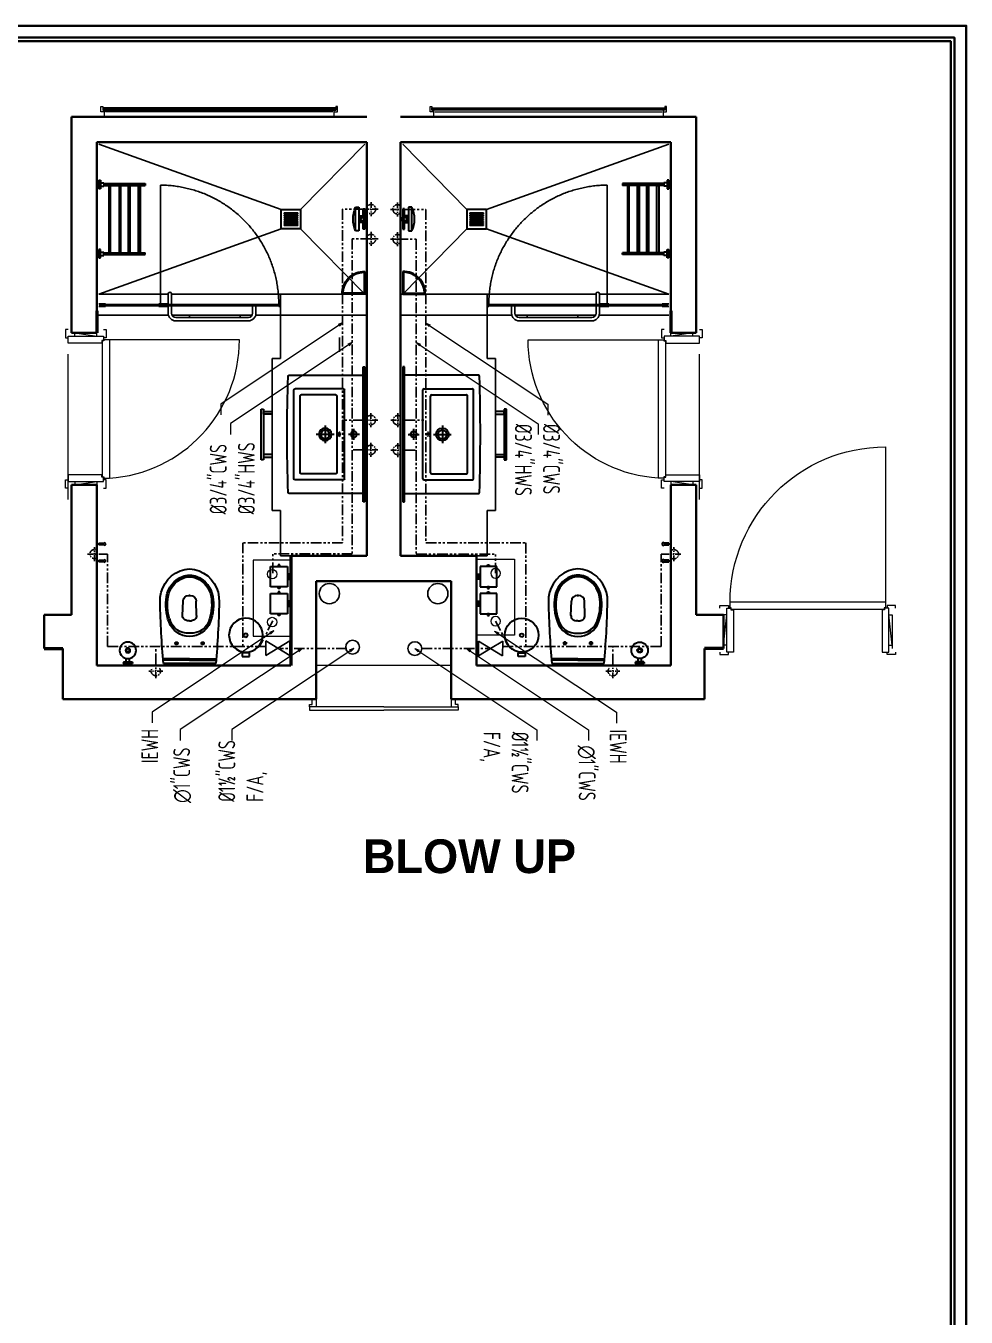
# Model space of a CAD drawing. Header units: millimetres. Extents: x 626118 to 667468, y 4481694 to 4492717.
# Drawn here: x 657671 to 659342, y 4484200 to 4486494 of the extents above; entities that cross this region are included whole.
import ezdxf

# ---------------------------------------------------------------- set-up
doc = ezdxf.new("R2010")
doc.units = ezdxf.units.MM
for name, pattern in [('DASHDOT', [1, 0.5, -0.25, 0, -0.25]), ('DUZ', [500, 500]), ('HIDDEN', [0.375, 0.25, -0.125]), ('HIDDEN2', [0.1875, 0.125, -0.0625]), ('PHANTOM', [2.5, 1.25, -0.25, 0.25, -0.25, 0.25, -0.25])]:
    doc.linetypes.add(name, pattern=pattern)
doc.layers.get('0').update_dxf_attribs({"color": 1, "linetype": 'DUZ'})
for name, color, linetype in [('0 MC MAHAL', 94, 'Continuous'), ('a_cam', 161, 'Continuous'), ('a_gorunus', 233, 'Continuous'), ('a_mobilya', 1, 'Continuous'), ('a_mobilya_tarama', 253, 'Continuous'), ('a_seramik', 241, 'Continuous'), ('a_seramik_tarama', 85, 'Continuous'), ('a_vitrifiye', 195, 'Continuous'), ('CWS', 2, 'DASHDOT'), ('GI-PIPE', 4, 'Continuous'), ('PL-CWS', 80, 'PHANTOM'), ('PL_TEXT', 3, 'Continuous'), ('söve', 26, 'DUZ'), ('TESİSAT', 57, 'Continuous')]:
    doc.layers.add(name, color=color, linetype=linetype)
for name, color, linetype, lineweight in [('DUV', 220, 'Continuous', 50), ('DUVAR', 7, 'Continuous', 35), ('FE_MOBTEF.2', 33, 'Continuous', 18), ('iç duvar', 7, 'Continuous', 50), ('KAPEN', 151, 'Continuous', 9), ('sabt_tef', 181, 'Continuous', 30), ('WH', 7, 'Continuous', 5)]:
    doc.layers.add(name, color=color, linetype=linetype, lineweight=lineweight)
doc.styles.add('din.shx', font='din.shx', dxfattribs={"width": 0.7})

# ---------------------------------------------------------------- blocks, each defined once
blk = doc.blocks.new('new block')
at = {"layer": 'KAPEN'}
for p, q in [((105202.0528, 48261.8596), (105202.0198, 48261.8596)), ((105202.0528, 48261.8526), (105202.0528, 48261.8596)), ((105202.0628, 48261.8526), (105202.0528, 48261.8526)), ((105202.0628, 48261.0466), (105202.0628, 48261.8526)), ((105201.2498, 48261.0396), (105202.0528, 48261.0396)), ((105202.0528, 48261.0466), (105202.0628, 48261.0466)), ((105202.0528, 48261.0396), (105202.0528, 48261.0466))]:
    blk.add_line(p, q, dxfattribs=at)
for points in [[(105202.0548, 48261.9196), (105202.0398, 48261.9196), (105202.0398, 48261.8696), (105202.0548, 48261.8696)], [(105202.2248, 48261.8796), (105202.2248, 48261.8996), (105202.0948, 48261.8796), (105202.0948, 48261.8996)], [(105202.2648, 48261.9196), (105202.2798, 48261.9196), (105202.2798, 48261.8696), (105202.2648, 48261.8696)], [(105202.0198, 48261.0396), (105202.0198, 48261.8596)], [(105202.0548, 48260.9796), (105202.0398, 48260.9796), (105202.0398, 48261.0296), (105202.0548, 48261.0296)], [(105202.2248, 48261.0196), (105202.2248, 48260.9996), (105202.0948, 48261.0196), (105202.0948, 48260.9996)], [(105202.2648, 48260.9796), (105202.2798, 48260.9796), (105202.2798, 48261.0296), (105202.2648, 48261.0296)]]:
    blk.add_lwpolyline(points, dxfattribs=at)
for points in [[(105202.0548, 48261.8796), (105202.0548, 48261.8546), (105202.0648, 48261.8546), (105202.0648, 48261.8396), (105202.2648, 48261.8396), (105202.2648, 48261.8796)], [(105202.0548, 48261.0196), (105202.0548, 48261.0446), (105202.0648, 48261.0446), (105202.0648, 48261.0596), (105202.2648, 48261.0596), (105202.2648, 48261.0196)]]:
    blk.add_lwpolyline(points, close=True, dxfattribs=at)
blk.add_arc((105202.0715, 48261.0396), 0.8216, 93.60232, 180, dxfattribs=at)
blk = doc.blocks.new('K210')
for p, q in [((0.04, 0.985), (0.04, 0.032)), ((0.04, 0.032), (0.047, 0.032)), ((0.047, 0.032), (0.047, 0.022)), ((0.047, 0.022), (0.953, 0.022)), ((0.953, 0.032), (0.96, 0.032)), ((0.953, 0.022), (0.953, 0.032)), ((0.96, 0.032), (0.96, 0.065))]:
    blk.add_line(p, q)
for points in [[(-0.02, 0.03), (-0.02, 0.045), (0.03, 0.045), (0.03, 0.03)], [(0.04, 0.065), (0.96, 0.065)], [(1.02, 0.03), (1.02, 0.045), (0.97, 0.045), (0.97, 0.03)], [(0.02, -0.19), (0, -0.19), (0.02, -0.01), (0, -0.01)], [(0.98, -0.19), (1, -0.19), (0.98, -0.01), (1, -0.01)], [(-0.02, -0.23), (-0.02, -0.245), (0.03, -0.245), (0.03, -0.23)], [(1.02, -0.23), (1.02, -0.245), (0.97, -0.245), (0.97, -0.23)]]:
    blk.add_lwpolyline(points)
for points in [[(0.02, 0.03), (0.045, 0.03), (0.045, 0.02), (0.06, 0.02), (0.06, -0.23), (0.02, -0.23)], [(0.98, 0.03), (0.955, 0.03), (0.955, 0.02), (0.94, 0.02), (0.94, -0.23), (0.98, -0.23)]]:
    blk.add_lwpolyline(points, close=True)
blk.add_arc((0.04, 0.065), 0.92, 0, 90)
blk = doc.blocks.new('rgtkjıtdkfgölv')
at = {"layer": 'FE_MOBTEF.2'}
for p, q in [((104445.9079, 48877.9319), (104445.8879, 48877.9319)), ((104445.8879, 48877.9319), (104445.8879, 48877.9019)), ((104445.8979, 48877.9139), (104445.8979, 48877.9219)), ((104445.8979, 48877.9219), (104447.2779, 48877.9219)), ((104445.8979, 48877.9219), (104445.9079, 48877.9219)), ((104445.8979, 48877.9019), (104445.8979, 48877.9219)), ((104445.9076, 48877.9319), (104445.9076, 48877.9619)), ((104445.9079, 48877.9219), (104445.9079, 48877.9319)), ((104447.2612, 48877.9319), (104445.9143, 48877.9319)), ((104447.2679, 48877.9319), (104447.2679, 48877.9619)), ((104447.2679, 48877.9319), (104447.2879, 48877.9319)), ((104447.2679, 48877.9219), (104447.2679, 48877.9319)), ((104447.2779, 48877.9219), (104447.2679, 48877.9219)), ((104447.2779, 48877.9019), (104447.2779, 48877.9219)), ((104447.2779, 48877.9219), (104447.2779, 48877.9139)), ((104447.2879, 48877.9319), (104447.2879, 48877.9019)), ((104445.8879, 48877.9019), (104445.8979, 48877.9019)), ((104445.8979, 48877.9079), (104445.8979, 48877.9139)), ((104445.8979, 48877.9139), (104447.2779, 48877.9139)), ((104447.2779, 48877.9139), (104445.8979, 48877.9139)), ((104447.2779, 48877.9079), (104445.8979, 48877.9079)), ((104447.2779, 48877.9139), (104447.2779, 48877.9079)), ((104447.2879, 48877.9019), (104447.2779, 48877.9019))]:
    blk.add_line(p, q, dxfattribs=at)
blk = doc.blocks.new('urejjnjf')
at = {"layer": 'sabt_tef'}
for p, q in [((104450.0661, 49042.3043), (104449.7561, 49042.3043)), ((104449.9111, 49042.2843), (104449.7561, 49042.2843)), ((104449.9111, 49042.2763), (104449.7561, 49042.2763)), ((104449.9111, 49042.2843), (104450.0661, 49042.2843)), ((104449.9111, 49042.2763), (104450.0661, 49042.2763)), ((104449.8336, 49042.1951), (104449.8336, 49042.1843)), ((104449.9886, 49042.1951), (104449.9886, 49042.1843)), ((104449.8462, 49042.1843), (104449.8216, 49042.1843)), ((104449.8336, 49042.1734), (104449.8336, 49042.1843)), ((104449.976, 49042.1843), (104450.0006, 49042.1843)), ((104449.9886, 49042.1734), (104449.9886, 49042.1843)), ((104449.9111, 49042.0508), (104449.8995, 49042.0508)), ((104449.9111, 49042.0508), (104449.9227, 49042.0508)), ((104449.8695, 49042.0199), (104449.872, 49041.9351)), ((104449.9527, 49042.0199), (104449.9501, 49041.9351)), ((104449.9111, 49041.9011), (104449.907, 49041.9011)), ((104449.907, 49041.9011), (104449.9111, 49041.9011)), ((104449.9152, 49041.9011), (104449.9111, 49041.9011)), ((104449.9111, 49041.9011), (104449.9152, 49041.9011))]:
    blk.add_line(p, q, dxfattribs=at)
for centre, major_axis, start_param, end_param in [((104454.7356, 49041.8516), (3.5355, 3.5355), 2.265542, 2.338186), ((104445.0866, 49041.8516), (-3.5355, 3.5355), 3.944999, 4.017643), ((104449.9111, 49042.0143), (0.0919, 0.0919), 0.785398, 1.997007), ((104449.9002, 49042.0148), (-0.0778, 0.0778), -0.884575, 0.555132), ((104449.8336, 49042.1843), (-0.0053, 0.0053), 3.926991, 7.068583), ((104449.8336, 49042.1843), (0.0053, 0.0053), 2.356194, 5.497787), ((104449.9111, 49042.0143), (-0.0919, 0.0919), 4.286178, 5.497787), ((104449.922, 49042.0148), (0.0778, 0.0778), 5.728053, 7.16776), ((104449.9886, 49042.1843), (-0.0053, 0.0053), 3.926991, 7.068583), ((104449.9886, 49042.1843), (0.0053, 0.0053), 2.356194, 5.497787), ((104450.0702, 49041.9545), (0.2121, 0.2121), 1.997007, 2.51551), ((104450.0702, 49041.9545), (0.2051, 0.2051), 2.057267, 2.51551), ((104449.8995, 49042.0208), (0.0212, 0.0212), 0.785398, 2.385987), ((104449.9227, 49042.0208), (-0.0212, 0.0212), 3.897198, 5.497787), ((104449.7519, 49041.9545), (0.2051, 0.2051), 5.338472, 5.796715), ((104449.7519, 49041.9545), (0.2121, 0.2121), 5.338472, 5.856974), ((104449.9261, 49041.9313), (-0.1344, 0.1344), 0.731068, 1.971798), ((104449.9261, 49041.9313), (0.1089, 0.1089), 2.51551, 3.542594), ((104449.9261, 49041.9313), (-0.1018, 0.1018), 0.944713, 1.971798), ((104449.907, 49041.9361), (-0.0247, 0.0247), 0.815191, 2.356194), ((104449.9152, 49041.9361), (0.0247, 0.0247), 3.926991, 5.467994), ((104449.8961, 49041.9313), (-0.1018, 0.1018), 2.740591, 3.767676), ((104449.8961, 49041.9313), (-0.1089, 0.1089), 2.740591, 3.767676), ((104449.8961, 49041.9313), (0.1344, 0.1344), 4.311388, 5.552117), ((104449.9111, 49041.8943), (0.1061, 0.1061), 3.542594, 3.926991), ((104449.9111, 49041.8943), (0.0806, 0.0806), 3.542594, 3.926991), ((104449.9111, 49041.8943), (0.0735, 0.0735), 3.542594, 3.926991), ((104449.9111, 49041.8943), (-0.0735, 0.0735), 2.356194, 2.740591), ((104449.9111, 49041.8943), (-0.0806, 0.0806), 2.356194, 2.740591), ((104449.9111, 49041.8943), (-0.1061, 0.1061), 2.356194, 2.740591)]:
    blk.add_ellipse(centre, major_axis=major_axis, ratio=1, start_param=start_param, end_param=end_param, dxfattribs=at)
blk = doc.blocks.new('sj4rıekfsdöşlçdoeköd')
blk.add_line((104449.3382, 48901.752), (104449.3382, 48901.767))
at = {"layer": 'a_cam'}
for p, q in [((104448.3202, 48901.1255), (104448.3202, 48901.1175)), ((104448.6682, 48901.1255), (104448.3202, 48901.1255)), ((104448.3202, 48901.1175), (104448.6682, 48901.1175)), ((104448.6682, 48901.1175), (104448.6682, 48901.1255)), ((104448.6862, 48901.1255), (104448.6862, 48901.1175)), ((104449.3782, 48901.1255), (104448.6862, 48901.1255)), ((104448.6862, 48901.1175), (104449.3782, 48901.1175)), ((104449.3782, 48901.1175), (104449.3782, 48901.1255))]:
    blk.add_line(p, q, dxfattribs=at)
at = {"layer": 'a_gorunus'}
for p, q in [((104448.7245, 48901.18), (104448.3122, 48901.18)), ((104449.2209, 48901.18), (104448.7455, 48901.18)), ((104449.3882, 48901.18), (104449.242, 48901.18)), ((104448.7232, 48901.056), (104448.3122, 48901.056)), ((104449.3882, 48901.056), (104448.7432, 48901.056))]:
    blk.add_line(p, q, dxfattribs=at)
at = {"layer": 'a_mobilya'}
for p, q in [((104448.7232, 48901.1255), (104448.7232, 48901.1695)), ((104448.7432, 48901.1695), (104448.7432, 48901.1255)), ((104448.7682, 48901.2145), (104449.1982, 48901.2145)), ((104449.1982, 48901.1945), (104448.7682, 48901.1945)), ((104449.2232, 48901.1255), (104449.2232, 48901.1695)), ((104449.2432, 48901.1695), (104449.2432, 48901.1255)), ((104448.7232, 48901.0545), (104448.7232, 48901.1175)), ((104448.7432, 48901.1175), (104448.7432, 48901.0545))]:
    blk.add_line(p, q, dxfattribs=at)
for centre, major_axis, start_param, end_param in [((104448.7682, 48901.1695), (0.0318, 0.0318), 0.785398, 2.356194), ((104448.7682, 48901.1695), (0.0177, 0.0177), 0.785398, 2.356194), ((104449.1982, 48901.1695), (-0.0318, 0.0318), 3.926991, 5.497787), ((104449.1982, 48901.1695), (-0.0177, 0.0177), 3.926991, 5.497787), ((104448.7332, 48901.0545), (0.00707, 0.00707), 2.356194, 5.497787)]:
    blk.add_ellipse(centre, major_axis=major_axis, ratio=1, start_param=start_param, end_param=end_param, dxfattribs=at)
at = {"layer": 'a_mobilya_tarama', "linetype": 'HIDDEN2', "ltscale": 200}
for p, q in [((104449.3927, 48900.6695), (104448.3122, 48901.056)), ((104449.5077, 48900.6695), (104449.8882, 48901.056)), ((104449.4106, 48900.6496), (104449.4106, 48900.6446)), ((104449.4906, 48900.6496), (104449.4106, 48900.6496)), ((104449.4106, 48900.6446), (104449.4906, 48900.6446)), ((104449.4106, 48900.638), (104449.4106, 48900.633)), ((104449.4906, 48900.638), (104449.4106, 48900.638)), ((104449.4106, 48900.633), (104449.4906, 48900.633)), ((104449.4906, 48900.6446), (104449.4906, 48900.6496)), ((104449.4906, 48900.633), (104449.4906, 48900.638)), ((104449.3927, 48900.5545), (104448.3122, 48900.168)), ((104449.4102, 48900.6263), (104449.4102, 48900.6213)), ((104449.4902, 48900.6263), (104449.4102, 48900.6263)), ((104449.4102, 48900.6213), (104449.4902, 48900.6213)), ((104449.4102, 48900.6031), (104449.4102, 48900.5981)), ((104449.4902, 48900.6031), (104449.4102, 48900.6031)), ((104449.4102, 48900.5981), (104449.4902, 48900.5981)), ((104449.4102, 48900.5917), (104449.4102, 48900.5867)), ((104449.4902, 48900.5917), (104449.4102, 48900.5917)), ((104449.4102, 48900.5867), (104449.4902, 48900.5867)), ((104449.4102, 48900.5803), (104449.4102, 48900.5753)), ((104449.4902, 48900.5803), (104449.4102, 48900.5803)), ((104449.4102, 48900.5753), (104449.4902, 48900.5753)), ((104449.4106, 48900.6148), (104449.4106, 48900.6098)), ((104449.4906, 48900.6148), (104449.4106, 48900.6148)), ((104449.4106, 48900.6098), (104449.4906, 48900.6098)), ((104449.4902, 48900.6213), (104449.4902, 48900.6263)), ((104449.4902, 48900.5981), (104449.4902, 48900.6031)), ((104449.4902, 48900.5867), (104449.4902, 48900.5917)), ((104449.4902, 48900.5753), (104449.4902, 48900.5803)), ((104449.4906, 48900.6098), (104449.4906, 48900.6148)), ((104449.5077, 48900.5545), (104449.8882, 48900.168))]:
    blk.add_line(p, q, dxfattribs=at)
at = {"layer": 'a_seramik'}
for p, q in [((104449.3882, 48902.606), (104449.3882, 48902.337)), ((104449.4502, 48902.606), (104449.3882, 48902.606)), ((104449.3382, 48902.337), (104449.3382, 48901.437)), ((104449.3882, 48902.337), (104449.3382, 48902.337)), ((104449.3382, 48901.437), (104449.3882, 48901.437)), ((104449.3882, 48901.437), (104449.3882, 48901.18)), ((104449.3882, 48901.18), (104449.9002, 48901.18)), ((104449.3882, 48901.056), (104449.3882, 48901.18)), ((104449.9002, 48901.056), (104449.3882, 48901.056))]:
    blk.add_line(p, q, dxfattribs=at)
at = {"layer": 'a_seramik_tarama'}
for p, q in [((104448.8502, 48901.18), (104448.8502, 48901.1945)), ((104449.1502, 48901.18), (104449.1502, 48901.1945))]:
    blk.add_line(p, q, dxfattribs=at)
at = {"layer": 'a_vitrifiye'}
for p, q in [((104449.8882, 48901.487), (104449.8882, 48902.287)), ((104448.3522, 48901.129), (104448.3122, 48901.129)), ((104448.3122, 48901.114), (104448.3522, 48901.114)), ((104448.3152, 48901.126), (104448.3522, 48901.126)), ((104448.3522, 48901.117), (104448.3152, 48901.117)), ((104448.3522, 48901.126), (104448.3522, 48901.129)), ((104448.3522, 48901.114), (104448.3522, 48901.117)), ((104448.6682, 48901.129), (104448.6782, 48901.129)), ((104448.6682, 48901.114), (104448.6682, 48901.129)), ((104448.6782, 48901.114), (104448.6682, 48901.114)), ((104448.6782, 48901.129), (104448.6782, 48901.114)), ((104448.6782, 48901.114), (104448.7182, 48901.114)), ((104448.6812, 48901.117), (104448.6812, 48901.126)), ((104448.6812, 48901.126), (104448.7182, 48901.126)), ((104448.7182, 48901.117), (104448.6812, 48901.117)), ((104449.3782, 48901.129), (104449.3782, 48901.114)), ((104449.3782, 48901.129), (104449.3782, 48901.114)), ((104449.3882, 48901.129), (104449.3782, 48901.129)), ((104449.3782, 48901.114), (104449.3882, 48901.114)), ((104449.3882, 48901.129), (104449.3882, 48901.114)), ((104449.3882, 48901.114), (104449.3882, 48901.129))]:
    blk.add_line(p, q, dxfattribs=at)
at = {"layer": 'a_vitrifiye', "linetype": 'HIDDEN', "ltscale": 10}
for p, q in [((104448.6782, 48901.129), (104448.6782, 48900.4105)), ((104448.7182, 48901.129), (104448.6782, 48901.129))]:
    blk.add_line(p, q, dxfattribs=at)
at = {"layer": 'a_vitrifiye', "linetype": 'HIDDEN'}
for p, q in [((104448.7182, 48901.129), (104448.7182, 48901.126)), ((104448.7182, 48901.114), (104448.7182, 48901.117))]:
    blk.add_line(p, q, dxfattribs=at)
at = {"layer": 'a_vitrifiye', "linetype": 'HIDDEN', "ltscale": 10}
blk.add_ellipse((104448.6722, 48901.1165), major_axis=(-0.4992, 0.4992), ratio=1, start_param=2.364699, end_param=3.928437, dxfattribs=at)
at = {"layer": 'sabt_tef'}
for p, q in [((104448.4572, 48903.238), (104448.4572, 48903.244)), ((104448.5119, 48903.244), (104448.4572, 48903.244)), ((104448.5119, 48903.238), (104448.4572, 48903.238)), ((104448.4601, 48903.2339), (104448.4601, 48903.238)), ((104448.4601, 48903.2339), (104448.5091, 48903.2339)), ((104448.4746, 48903.2319), (104448.4746, 48903.2141)), ((104448.4946, 48903.2319), (104448.4946, 48903.2141)), ((104448.5091, 48903.2339), (104448.5091, 48903.238)), ((104448.5119, 48903.238), (104448.5119, 48903.244)), ((104449.1624, 48903.2021), (104449.2049, 48903.2021)), ((104449.1624, 48903.1813), (104449.1624, 48903.2021)), ((104449.2049, 48903.1813), (104449.1624, 48903.1813)), ((104449.2049, 48903.2021), (104449.2049, 48903.1813)), ((104449.4302, 48902.949), (104449.3302, 48902.949)), ((104449.3302, 48902.949), (104449.3302, 48902.829)), ((104449.3752, 48902.959), (104449.3752, 48902.949)), ((104449.3852, 48902.959), (104449.3752, 48902.959)), ((104449.3752, 48902.949), (104449.3852, 48902.949)), ((104449.3852, 48902.949), (104449.3852, 48902.959)), ((104449.4302, 48902.829), (104449.4302, 48902.949)), ((104449.4302, 48902.8915), (104449.4352, 48902.8915)), ((104449.4352, 48902.8865), (104449.4302, 48902.8865)), ((104449.4352, 48902.904), (104449.4452, 48902.904)), ((104449.4352, 48902.874), (104449.4352, 48902.904)), ((104449.4352, 48902.8915), (104449.4352, 48902.8865)), ((104449.4452, 48902.874), (104449.4352, 48902.874)), ((104449.4452, 48902.904), (104449.4452, 48902.874)), ((104449.3302, 48902.829), (104449.4302, 48902.829)), ((104449.4302, 48902.789), (104449.3302, 48902.789)), ((104449.3302, 48902.789), (104449.3302, 48902.669)), ((104449.3752, 48902.829), (104449.3852, 48902.829)), ((104449.3752, 48902.819), (104449.3752, 48902.829)), ((104449.3852, 48902.819), (104449.3752, 48902.819)), ((104449.3752, 48902.799), (104449.3752, 48902.789)), ((104449.3852, 48902.799), (104449.3752, 48902.799)), ((104449.3752, 48902.789), (104449.3852, 48902.789)), ((104449.3852, 48902.829), (104449.3852, 48902.819)), ((104449.3852, 48902.789), (104449.3852, 48902.799)), ((104449.4302, 48902.669), (104449.4302, 48902.789)), ((104449.4302, 48902.7315), (104449.4352, 48902.7315)), ((104449.4352, 48902.7265), (104449.4302, 48902.7265)), ((104449.4352, 48902.744), (104449.4452, 48902.744)), ((104449.4352, 48902.714), (104449.4352, 48902.744)), ((104449.4352, 48902.7315), (104449.4352, 48902.7265)), ((104449.4452, 48902.714), (104449.4352, 48902.714)), ((104449.4452, 48902.744), (104449.4452, 48902.714)), ((104448.3122, 48902.641), (104448.3122, 48902.631)), ((104448.3422, 48902.641), (104448.3122, 48902.641)), ((104448.3122, 48902.631), (104448.3422, 48902.631)), ((104448.3422, 48902.641), (104448.3422, 48902.645)), ((104448.3422, 48902.627), (104448.3422, 48902.631)), ((104449.3302, 48902.669), (104449.4302, 48902.669)), ((104449.3752, 48902.669), (104449.3852, 48902.669)), ((104449.3752, 48902.659), (104449.3752, 48902.669)), ((104449.3852, 48902.659), (104449.3752, 48902.659)), ((104449.3852, 48902.669), (104449.3852, 48902.659)), ((104448.3122, 48902.541), (104448.3122, 48902.531)), ((104448.3422, 48902.541), (104448.3122, 48902.541)), ((104448.3422, 48902.541), (104448.3422, 48902.545)), ((104448.3122, 48902.531), (104448.3422, 48902.531)), ((104448.3422, 48902.527), (104448.3422, 48902.531)), ((104449.8812, 48902.237), (104449.4402, 48902.237)), ((104449.8782, 48902.287), (104449.8782, 48901.487)), ((104449.8882, 48902.287), (104449.8782, 48902.287)), ((104449.8882, 48901.544), (104449.8882, 48902.23)), ((104449.4682, 48902.15), (104449.4682, 48901.624)), ((104449.7612, 48902.157), (104449.4752, 48902.157)), ((104449.5042, 48902.114), (104449.5042, 48901.66)), ((104449.7162, 48902.121), (104449.5112, 48902.121)), ((104449.7232, 48902.114), (104449.7232, 48901.66)), ((104449.7682, 48902.15), (104449.7682, 48901.624)), ((104449.2732, 48902.037), (104449.2732, 48901.737)), ((104449.2882, 48902.037), (104449.2732, 48902.037)), ((104449.2882, 48901.737), (104449.2882, 48902.037)), ((104449.2882, 48902.007), (104449.2882, 48902.022)), ((104449.2882, 48902.022), (104449.3382, 48902.022)), ((104449.3382, 48902.007), (104449.2882, 48902.007)), ((104449.6532, 48901.8345), (104449.6532, 48901.9395)), ((104449.7057, 48901.887), (104449.6007, 48901.887)), ((104449.8558, 48901.887), (104449.7906, 48901.887)), ((104449.8232, 48901.9196), (104449.8232, 48901.8544)), ((104449.2732, 48901.737), (104449.2882, 48901.737)), ((104449.2882, 48901.767), (104449.2882, 48901.752)), ((104449.3382, 48901.767), (104449.2882, 48901.767)), ((104449.2882, 48901.752), (104449.3382, 48901.752)), ((104449.7162, 48901.653), (104449.5112, 48901.653)), ((104449.7612, 48901.617), (104449.4752, 48901.617)), ((104449.4402, 48901.537), (104449.8812, 48901.537)), ((104449.8782, 48901.487), (104449.8882, 48901.487)), ((104449.8882, 48901.056), (104449.7542, 48901.056)), ((104449.8832, 48901.051), (104449.7591, 48901.051)), ((104449.8832, 48900.9269), (104449.8832, 48901.051)), ((104449.8882, 48900.922), (104449.8882, 48901.056)), ((104448.3122, 48900.792), (104448.3122, 48900.842)), ((104448.3122, 48900.842), (104448.3222, 48900.842)), ((104448.3222, 48900.792), (104448.3122, 48900.792)), ((104448.3222, 48900.842), (104448.3222, 48900.792)), ((104448.3222, 48900.827), (104448.3422, 48900.827)), ((104448.3222, 48900.807), (104448.3422, 48900.807)), ((104448.3422, 48900.827), (104448.3422, 48900.807)), ((104448.3422, 48900.822), (104448.5872, 48900.822)), ((104448.3422, 48900.812), (104448.5872, 48900.812)), ((104448.3722, 48900.812), (104448.3822, 48900.812)), ((104448.3722, 48900.412), (104448.3722, 48900.812)), ((104448.3822, 48900.812), (104448.3822, 48900.412)), ((104448.4322, 48900.812), (104448.4422, 48900.812)), ((104448.4322, 48900.412), (104448.4322, 48900.812)), ((104448.4422, 48900.812), (104448.4422, 48900.412)), ((104448.4872, 48900.812), (104448.4972, 48900.812)), ((104448.4872, 48900.412), (104448.4872, 48900.812)), ((104448.4972, 48900.812), (104448.4972, 48900.412)), ((104448.5572, 48900.812), (104448.5472, 48900.812)), ((104448.5472, 48900.812), (104448.5472, 48900.412)), ((104448.5572, 48900.412), (104448.5572, 48900.812)), ((104448.5872, 48900.822), (104448.5872, 48900.812)), ((104449.3927, 48900.6695), (104449.3927, 48900.5545)), ((104449.5077, 48900.6695), (104449.3927, 48900.6695)), ((104449.5077, 48900.5545), (104449.5077, 48900.6695)), ((104449.8532, 48900.682), (104449.8332, 48900.682)), ((104449.8332, 48900.682), (104449.8332, 48900.542)), ((104449.8532, 48900.682), (104449.8332, 48900.682)), ((104449.8532, 48900.617), (104449.8532, 48900.682)), ((104449.8532, 48900.542), (104449.8532, 48900.682)), ((104449.8582, 48900.632), (104449.8582, 48900.617)), ((104449.8782, 48900.632), (104449.8582, 48900.632)), ((104449.8782, 48900.672), (104449.8782, 48900.624)), ((104449.8882, 48900.672), (104449.8782, 48900.672)), ((104449.8782, 48900.624), (104449.8782, 48900.632)), ((104449.8882, 48900.552), (104449.8882, 48900.672)), ((104449.3927, 48900.5545), (104449.5077, 48900.5545)), ((104449.8646, 48900.617), (104449.8532, 48900.617)), ((104449.8646, 48900.617), (104449.8532, 48900.617)), ((104449.8532, 48900.542), (104449.8532, 48900.607)), ((104449.8532, 48900.607), (104449.8646, 48900.607)), ((104449.8532, 48900.607), (104449.8646, 48900.607)), ((104449.8582, 48900.607), (104449.8582, 48900.592)), ((104449.8582, 48900.592), (104449.8782, 48900.592)), ((104449.8882, 48900.624), (104449.8632, 48900.624)), ((104449.8632, 48900.624), (104449.8632, 48900.622)), ((104449.8632, 48900.622), (104449.8632, 48900.624)), ((104449.8632, 48900.624), (104449.8882, 48900.624)), ((104449.8632, 48900.622), (104449.8732, 48900.622)), ((104449.8832, 48900.622), (104449.8632, 48900.622)), ((104449.8732, 48900.602), (104449.8632, 48900.602)), ((104449.8632, 48900.602), (104449.8632, 48900.6)), ((104449.8632, 48900.6), (104449.8632, 48900.602)), ((104449.8632, 48900.602), (104449.8832, 48900.602)), ((104449.8632, 48900.6), (104449.8882, 48900.6)), ((104449.8882, 48900.6), (104449.8632, 48900.6)), ((104449.8782, 48900.592), (104449.8782, 48900.6)), ((104449.8782, 48900.6), (104449.8782, 48900.552)), ((104449.8832, 48900.602), (104449.8832, 48900.622)), ((104449.8882, 48900.6), (104449.8882, 48900.624)), ((104449.8882, 48900.624), (104449.8882, 48900.6)), ((104449.8332, 48900.542), (104449.8532, 48900.542)), ((104449.8332, 48900.542), (104449.8532, 48900.542)), ((104449.8782, 48900.552), (104449.8882, 48900.552)), ((104448.3122, 48900.432), (104448.3122, 48900.382)), ((104448.3222, 48900.432), (104448.3122, 48900.432)), ((104448.3222, 48900.382), (104448.3222, 48900.432)), ((104448.3222, 48900.417), (104448.3422, 48900.417)), ((104448.3422, 48900.397), (104448.3422, 48900.417)), ((104448.3422, 48900.412), (104448.5872, 48900.412)), ((104448.3422, 48900.402), (104448.5872, 48900.402)), ((104448.3822, 48900.412), (104448.3722, 48900.412)), ((104448.4422, 48900.412), (104448.4322, 48900.412)), ((104448.4972, 48900.412), (104448.4872, 48900.412)), ((104448.5472, 48900.412), (104448.5572, 48900.412)), ((104448.5872, 48900.402), (104448.5872, 48900.412)), ((104448.3122, 48900.382), (104448.3222, 48900.382)), ((104448.3222, 48900.397), (104448.3422, 48900.397))]:
    blk.add_line(p, q, dxfattribs=at)
for centre, major_axis, ratio, start_param, end_param in [((104448.4846, 48903.1662), (0.0346, 0.0346), 1, 0.785398, 7.068583), ((104448.4846, 48903.1662), (0.0099, 0.0099), 1, 0.785398, 7.068583), ((104448.4846, 48903.1662), (-0.00707, 0.00707), 1, -0.785398, 5.497787), ((104449.1836, 48903.0762), (-0.0708, 0.0708), 1, -0.785398, 5.497787), ((104449.1836, 48903.0762), (0.00765, 0.00765), 1, 0.785398, 7.068583), ((104448.3422, 48902.636), (0.00636, 0.00636), 1, 3.926991, 7.068583), ((104448.3422, 48902.536), (0.00636, 0.00636), 1, 3.926991, 7.068583), ((104449.4402, 48902.23), (-0.00495, 0.00495), 1, -0.785398, 0.751244), ((104449.8812, 48902.23), (-0.00495, 0.00495), 1, 3.926991, 5.497787), ((104461.1928, 48901.887), (8.3188, 8.3188), 1, 2.327015, 2.385374), ((104449.4752, 48902.15), (-0.00495, 0.00495), 1, -0.785398, 0.785398), ((104449.5112, 48902.114), (-0.00495, 0.00495), 1, -0.785398, 0.785398), ((104449.7162, 48902.114), (-0.00495, 0.00495), 1, 3.926991, 5.497787), ((104449.7612, 48902.15), (-0.00495, 0.00495), 1, 3.926991, 5.497787), ((104449.6532, 48901.887), (0.0265, 0.0265), 1, 3.926991, 10.210176), ((104449.6532, 48901.887), (0.0184, 0.0184), 1, 3.926991, 10.210176), ((104449.7372, 48901.887), (0, 0.0123), 0.321168, 0, 6.283185), ((104449.8232, 48901.887), (0.0124, 0.0124), 1, 3.926991, 10.210176), ((104449.4752, 48901.624), (0.00495, 0.00495), 1, 2.356194, 3.926991), ((104449.5112, 48901.66), (0.00495, 0.00495), 1, 2.356194, 3.926991), ((104449.7162, 48901.66), (0.00495, 0.00495), 1, 3.926991, 5.497787), ((104449.7612, 48901.624), (0.00495, 0.00495), 1, 3.926991, 5.497787), ((104449.4402, 48901.544), (-0.00495, 0.00495), 1, 0.819553, 2.356194), ((104449.8812, 48901.544), (0.00495, 0.00495), 1, 3.926991, 5.497787), ((104449.8838, 48901.0516), (-0.0917, 0.0917), 1, 0.751374, 2.390218), ((104449.8838, 48901.0516), (-0.0882, 0.0882), 1, 0.790124, 2.351469), ((104449.9891, 48900.612), (0.1208, 0.1208), 1, 1.934008, 2.778381), ((104449.9891, 48900.612), (0.1208, 0.1208), 1, 1.934008, 2.778381), ((104449.8732, 48900.612), (0.00707, 0.00707), 1, 0.785398, 7.068583), ((104449.8732, 48900.612), (-0.00707, 0.00707), 1, -0.785398, 0.261799), ((104449.8732, 48900.612), (0.00707, 0.00707), 1, 2.879793, 3.926991)]:
    blk.add_ellipse(centre, major_axis=major_axis, ratio=ratio, start_param=start_param, end_param=end_param, dxfattribs=at)
at = {"layer": '0 MC MAHAL'}
blk.add_blockref('urejjnjf', (-1.0609, -139.0602), dxfattribs=at)
blk = doc.blocks.new('WH')
blk.add_lwpolyline([(-11.63, -8.07), (4.63, -8.07), (4.63, 0), (-11.63, 0)], close=True)
for centre in [(-8.63, -4.03), (1.63, -4.03)]:
    blk.add_circle(centre, 1.02)
blk = doc.blocks.new('GATE')
at = {"layer": 'GI-PIPE', "color": 1, "linetype": 'Continuous'}
for points in [[(-0.02, 6.63), (-4.08, 13.26)], [(3.98, 13.26), (-4.08, 13.26)], [(-0.02, 6.63), (3.98, 13.26)], [(-0.02, 6.63), (-4.02, 0)], [(-4.02, 0), (4.04, 0)], [(-0.02, 6.63), (4.04, 0)]]:
    blk.add_lwpolyline(points, dxfattribs=at)
blk = doc.blocks.new('DN PIPE')
at = {"color": 1}
for p, q in [((1.5, 0), (-1.5, 0)), ((0, -1.5, 0), (0, 1.5, 0))]:
    blk.add_line(p, q, dxfattribs=at)
blk.add_arc((0, 0, 0), 1, 230.6789, 129.3211, dxfattribs=at)
blk = doc.blocks.new('A$C9070866a')
at = {"layer": 'iç duvar', "color": 1, "linetype": 'Continuous', "lineweight": 5}
for p, q in [((54.47, 72.22, 0), (6.4, 0)), ((54.47, 72.22, 0), (52.47, 70.27)), ((54.47, 72.22, 0), (53.45, 69.62)), ((6.4, 0), (0, 0))]:
    blk.add_line(p, q, dxfattribs=at)
blk = doc.blocks.new('A$Caae8b343')
at = {"layer": 'PL-CWS', "ltscale": 5}
for p, q in [((256.07, 160.21, 0), (256.07, 163.68, 0)), ((310.78, 160.21), (256.07, 160.21)), ((310.78, 160.21), (310.77, 66.42, 0.56)), ((321.23, 131.58, 0), (310.78, 131.58, 0)), ((249.34, 20.95, 0), (249.34, 80.04, 0)), ((249.34, 80.04, 0), (311.23, 80.04, 0)), ((295.71, 62.25), (310.78, 70.17)), ((311.93, 18.46, 0), (311.93, 58.02, 0)), ((51.79, 8.3, 0), (51.79, 20.95, 0)), ((51.79, 20.95, 0), (249.34, 20.95, 0)), ((176.67, 8.4, 0), (176.67, 20.95, 0))]:
    blk.add_line(p, q, dxfattribs=at)
at = {"layer": 'PL-CWS', "color": 1, "ltscale": 5}
for p, q in [((255.99, 15.21, 0), (255.99, 62.25, 0)), ((267.36, 62.25), (255.99, 62.25)), ((69.46, 4.15, 0), (69.46, 15.21, 0)), ((69.46, 15.21, 0), (255.99, 15.21, 0)), ((194.34, 8.4, 0), (194.34, 15.21, 0))]:
    blk.add_line(p, q, dxfattribs=at)
at = {"layer": 'PL-CWS', "linetype": 'Continuous', "ltscale": 3}
blk.add_circle((311.93, 14.4, 0), 4.07, dxfattribs=at)
at = {"layer": 'CWS', "color": 1, "linetype": 'ByBlock', "ltscale": 3, "xscale": 1.075385678613699, "yscale": 1.075385678613699, "zscale": 1.075385678613699, "rotation": 359.7184051430769}
blk.add_blockref('GATE', (311.84, 52.16, 0.56), dxfattribs=at)
at = {"layer": 'iç duvar', "color": 1, "linetype": 'Continuous', "lineweight": 5, "rotation": 180}
for p in [(356.06, 133.85), (366.4, 117.16, 0), (173.62, 93.17, 0), (185.16, 87.44, 0), (366.4, 86.62, 0)]:
    blk.add_blockref('A$C9070866a', p, dxfattribs=at)
at = {"layer": 'PL-CWS', "color": 1, "linetype": 'ByBlock', "xscale": 2.765509595867254, "yscale": 2.765509595867254, "zscale": 2.765509595867254}
for p, rotation in [((256.07, 167.83, 0), 90), ((51.79, 4.15, 0), 270), ((69.46, 4.15, 0), 270), ((176.67, 4.25, 0), 270), ((194.34, 4.25, 0), 270)]:
    blk.add_blockref('DN PIPE', p, dxfattribs=dict(at, rotation=rotation))
blk.add_blockref('DN PIPE', (325.38, 131.58, 0), dxfattribs=at)
at = {"layer": 'WH', "xscale": -2.765509595867254, "yscale": 2.765509595867254, "zscale": 2.765509595867254, "rotation": 180}
blk.add_blockref('WH', (291.21, 51.1, 0), dxfattribs=at)
at = {"layer": 'PL_TEXT', "insert": (380, 139.84, 12.16), "char_height": 10, "width": 380, "attachment_point": 3, "line_spacing_factor": 1.26, "style": 'din.shx'}
blk.add_mtext('IEWH', dxfattribs=at)
at = {"layer": 'PL_TEXT', "char_height": 10, "width": 110.1758, "attachment_point": 7, "style": 'din.shx'}
for s, insert in [('∅1"CWS', (369.24, 110.78)), ('%%C3/4"CWS\\P%%C3/4"HWS', (178.88, 73.69)), ('%%C1½"CWS \\PF/A, ', (361.21, 52.73))]:
    blk.add_mtext(s, dxfattribs=dict(at, insert=insert))
blk = doc.blocks.new('A$Cf0e34471')
at = {"layer": 'iç duvar', "color": 1, "linetype": 'Continuous', "lineweight": 5, "rotation": 270}
blk.add_blockref('A$Caae8b343', (0, 479.42), dxfattribs=at)
blk = doc.blocks.new('A$C30d42b69')
at = {"layer": 'PL-CWS', "ltscale": 5}
for p, q in [((163.68, 687.89, 0), (151.03, 687.89, 0)), ((151.03, 687.89, 0), (151.03, 490.34, 0)), ((163.58, 563.01, 0), (151.03, 563.01, 0)), ((151.03, 490.34, 0), (91.93, 490.34, 0)), ((91.93, 490.34, 0), (91.93, 428.45, 0)), ((11.77, 483.62, 0), (8.3, 483.61, 0)), ((11.77, 428.9), (11.77, 483.62)), ((109.72, 443.98), (101.81, 428.9)), ((11.77, 428.9), (105.55, 428.92, 0.56)), ((40.4, 418.45, 0), (40.4, 428.9, 0)), ((153.51, 427.75, 0), (113.95, 427.75, 0))]:
    blk.add_line(p, q, dxfattribs=at)
at = {"layer": 'PL-CWS', "color": 1, "ltscale": 5}
for p, q in [((167.83, 670.22, 0), (156.76, 670.22, 0)), ((156.76, 670.22, 0), (156.76, 483.69, 0)), ((163.58, 545.34, 0), (156.76, 545.34, 0)), ((156.76, 483.69, 0), (109.72, 483.69, 0)), ((109.72, 472.32), (109.72, 483.69))]:
    blk.add_line(p, q, dxfattribs=at)
at = {"layer": 'PL-CWS', "linetype": 'Continuous', "ltscale": 3}
blk.add_circle((156.95, 428.48, 0), 4.07, dxfattribs=at)
at = {"layer": 'söve'}
blk.add_line((149.14, 611.87), (149.14, 603.29), dxfattribs=at)
at = {"layer": 'CWS', "color": 1, "linetype": 'ByBlock', "ltscale": 3, "xscale": -1.075385678613699, "yscale": 1.075385678613699, "zscale": 1.075385678613699, "rotation": 90.28159485692315}
blk.add_blockref('GATE', (119.82, 427.84, 0.56), dxfattribs=at)
at = {"layer": 'iç duvar', "color": 1, "linetype": 'Continuous', "lineweight": 5, "xscale": -1, "rotation": 270}
for p in [(78.8, 566.06, 0), (84.54, 554.52, 0), (38.12, 383.62), (54.81, 373.28, 0), (85.35, 373.28, 0)]:
    blk.add_blockref('A$C9070866a', p, dxfattribs=at)
at = {"layer": 'PL-CWS', "color": 1, "linetype": 'ByBlock', "xscale": -2.765509595867254, "yscale": 2.765509595867254, "zscale": 2.765509595867254}
for p, rotation in [((167.83, 687.89, 0), 180), ((167.83, 670.22, 0), 180), ((167.72, 563.01, 0), 180), ((167.72, 545.34, 0), 180), ((40.4, 414.3, 0), 90)]:
    blk.add_blockref('DN PIPE', p, dxfattribs=dict(at, rotation=rotation))
blk.add_blockref('DN PIPE', (4.15, 483.61, 0), dxfattribs=at)
at = {"layer": 'WH', "xscale": 2.765509595867254, "yscale": 2.765509595867254, "zscale": 2.765509595867254, "rotation": 270}
blk.add_blockref('WH', (120.42, 447.85, 0), dxfattribs=at)
at = {"layer": 'PL_TEXT', "char_height": 10, "width": 110.1758, "attachment_point": 7, "rotation": 90, "style": 'din.shx'}
for s, insert in [('%%C3/4"CWS\\P%%C3/4"HWS', (99, 507.14)), ('∅1"CWS', (61.36, 336.2)), ('%%C1½"CWS \\PF/A, ', (106.4, 336.89))]:
    blk.add_mtext(s, dxfattribs=dict(at, insert=insert))
at = {"layer": 'PL_TEXT', "insert": (31.79, 380, 12.16), "char_height": 10, "width": 380, "attachment_point": 3, "rotation": 90, "line_spacing_factor": 1.26, "style": 'din.shx'}
blk.add_mtext('IEWH', dxfattribs=at)

msp = doc.modelspace()

# ---------------------------------------------------------------- linework, layer by layer
at = {"layer": 'DUV'}
for p, q in [((657797.14, 4485987.56), (657797.14, 4485948.56)), ((658817.14, 4485987.56), (658817.14, 4485948.56)), ((658142.14, 4485552.56), (658142.14, 4485357.56)), ((657703.81, 4485387.56), (657737.14, 4485387.56)), ((658910.47, 4485387.56), (658877.14, 4485387.56))]:
    msp.add_line(p, q, dxfattribs=at)
at = {"layer": 'DUVAR'}
for p, q in [((657752.14, 4486332.56), (658277.14, 4486332.56)), ((657752.14, 4486332.56), (657752.14, 4485948.56)), ((658862.14, 4486332.56), (658337.14, 4486332.56)), ((658862.14, 4486332.56), (658862.14, 4485948.56)), ((657797.14, 4486287.56), (658277.14, 4486287.56)), ((657797.14, 4486287.56), (657797.14, 4485948.56)), ((658277.14, 4486287.56), (658277.14, 4485552.56)), ((658337.14, 4486287.56), (658337.14, 4485552.56)), ((658817.14, 4486287.56), (658337.14, 4486287.56)), ((658817.14, 4486287.56), (658817.14, 4485948.56)), ((657797.14, 4485948.56), (657752.14, 4485948.56)), ((658817.14, 4485948.56), (658862.14, 4485948.56)), ((657752.14, 4485678.56), (657752.14, 4485447.56)), ((657752.14, 4485678.56), (657797.14, 4485678.56)), ((657797.14, 4485678.56), (657797.14, 4485357.56)), ((658817.14, 4485678.56), (658817.14, 4485357.56)), ((658862.14, 4485678.56), (658817.14, 4485678.56)), ((658862.14, 4485678.56), (658862.14, 4485447.56)), ((658277.14, 4485552.56), (658142.14, 4485552.56)), ((658142.14, 4485552.56), (658142.14, 4485357.56)), ((658337.14, 4485552.56), (658472.14, 4485552.56)), ((658472.14, 4485552.56), (658472.14, 4485357.56)), ((658187.14, 4485507.56), (658427.14, 4485507.56)), ((658187.14, 4485507.56), (658187.14, 4485297.56)), ((658427.14, 4485507.56), (658427.14, 4485297.56)), ((657703.81, 4485447.56), (657752.14, 4485447.56)), ((657703.81, 4485447.56), (657703.81, 4485387.56)), ((658910.47, 4485447.56), (658862.14, 4485447.56)), ((658910.47, 4485447.56), (658910.47, 4485387.56)), ((657737.14, 4485387.56), (657703.81, 4485387.56)), ((657737.14, 4485387.56), (657737.14, 4485297.56)), ((658877.14, 4485387.56), (658877.14, 4485297.56)), ((658877.14, 4485387.56), (658910.47, 4485387.56)), ((658142.14, 4485357.56), (657797.14, 4485357.56)), ((658472.14, 4485357.56), (658817.14, 4485357.56)), ((658187.14, 4485297.56), (657737.14, 4485297.56)), ((658427.14, 4485297.56), (658877.14, 4485297.56))]:
    msp.add_line(p, q, dxfattribs=at)
for points in [[(652141.9, 4486494.17), (659341.9, 4486494.17), (659341.9, 4481694.17), (652141.9, 4481694.17)], [(652162.9, 4486473.17), (659320.9, 4486473.17), (659320.9, 4481715.17), (652162.9, 4481715.17)], [(652169.2, 4486466.87), (659314.6, 4486466.87), (659314.6, 4481721.47), (652169.2, 4481721.47)]]:
    msp.add_lwpolyline(points, close=True, dxfattribs=at)
at = {"layer": 'iç duvar', "color": 7, "lineweight": 18}
for p, q in [((659341.9, 4486494.17), (659341.9, 4481694.17)), ((659210.47, 4485447.56), (659210.47, 4485387.56))]:
    msp.add_line(p, q, dxfattribs=at)
at = {"layer": 'KAPEN'}
for p, q in [((657746.14, 4485652.34), (657746.14, 4485910.95)), ((658868.14, 4485652.34), (658868.14, 4485910.95)), ((658427.14, 4485357.56), (658187.14, 4485357.56))]:
    msp.add_line(p, q, dxfattribs=at)
for points in [[(658187.14, 4485284.06), (658175.14, 4485284.06), (658175.14, 4485288.56), (658179.64, 4485288.56), (658179.64, 4485297.56), (658187.14, 4485297.56), (658187.14, 4485284.06)], [(658187.14, 4485284.06), (658175.14, 4485284.06), (658175.14, 4485288.56), (658179.64, 4485288.56), (658179.64, 4485297.56), (658187.14, 4485297.56), (658187.14, 4485284.06)], [(658427.14, 4485284.06), (658439.14, 4485284.06), (658439.14, 4485288.56), (658434.64, 4485288.56), (658434.64, 4485297.56), (658427.14, 4485297.56), (658427.14, 4485284.06)]]:
    msp.add_lwpolyline(points, close=True, dxfattribs=at)
for points in [[(658307.14, 4485284.06), (658175.14, 4485284.06), (658175.14, 4485278.06), (658307.14, 4485278.06)], [(658307.14, 4485284.06), (658439.14, 4485284.06), (658439.14, 4485278.06), (658307.14, 4485278.06)]]:
    msp.add_lwpolyline(points, dxfattribs=at)
at = {"layer": 'TESİSAT', "color": 8}
for centre in [(658210.43, 4485485.28), (658403.23, 4485485.28)]:
    msp.add_circle(centre, 18, dxfattribs=at)

# ---------------------------------------------------------------- block references
at = {"yscale": 300, "zscale": 300, "rotation": 180}
for p, xscale in [((32218425.59, 18964248.43), 300), ((-30901811.31, 18964248.43), -300)]:
    msp.add_blockref('new block', p, dxfattribs=dict(at, xscale=xscale))
at = {"layer": '0 MC MAHAL', "yscale": 300, "zscale": 300, "rotation": 180}
for name, p, xscale in [('rgtkjıtdkfgölv', (-30675961.68, 19149721.13), -300), ('rgtkjıtdkfgölv', (31992575.96, 19149721.13), 300), ('sj4rıekfsdöşlçdoeköd', (-30676692.92, 19156334.36), -300), ('sj4rıekfsdöşlçdoeköd', (31993307.21, 19156334.36), 300)]:
    msp.add_blockref(name, p, dxfattribs=dict(at, xscale=xscale))
at = {"layer": 'iç duvar', "color": 1, "linetype": 'Continuous', "lineweight": 5, "xscale": 3, "yscale": 3, "zscale": 3}
for name, p in [('A$C30d42b69', (657780.97, 4484104.79)), ('A$Cf0e34471', (658319.13, 4484885.22))]:
    msp.add_blockref(name, p, dxfattribs=at)
at = {"layer": 'KAPEN', "xscale": -300, "yscale": 300, "zscale": 300}
msp.add_blockref('K210', (659210.47, 4485450.56), dxfattribs=at)

# ---------------------------------------------------------------- texts
at = {"insert": (658269.91, 4485048.74), "char_height": 60, "attachment_point": 1}
msp.add_mtext_dynamic_manual_height_columns('{\\fCentury Gothic|b1|i0|c0|p34;\\C7;BLOW UP}', width=710.4957, gutter_width=12.5, heights=[0], dxfattribs=at)

doc.saveas('drawing.dxf')
